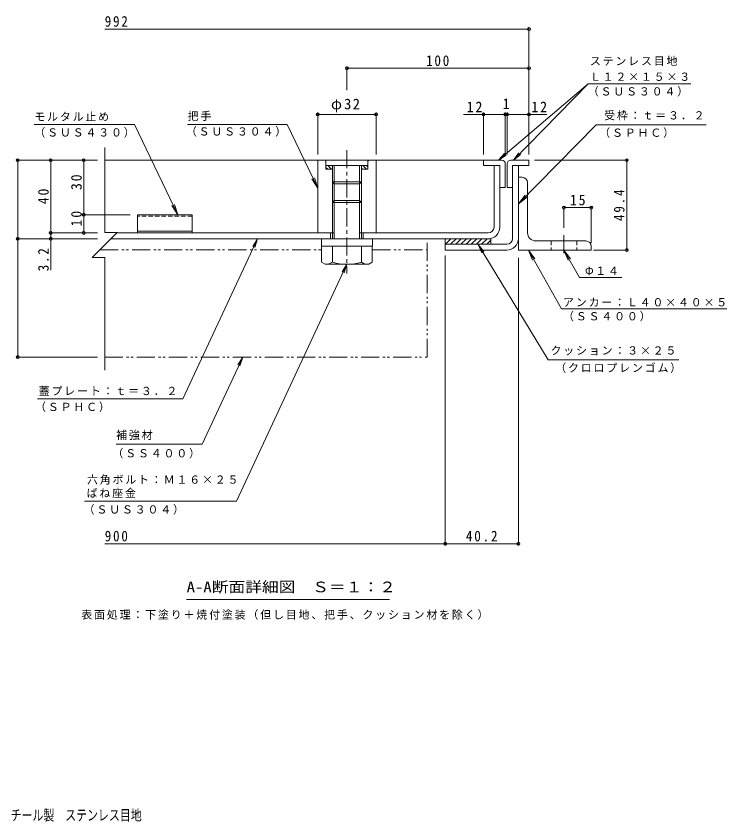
# Model space of a CAD drawing. Units: millimetres on the paper, enlarged 10 times, with parts at other scales. Extents: x -1806 to 1894, y -1353 to 1398.
# Drawn here: x -57 to 1894, y -1305 to 908 of the extents above; entities that cross this region are included whole.
import ezdxf
from ezdxf.enums import TextEntityAlignment as Align

# ---------------------------------------------------------------- set-up
doc = ezdxf.new("R2010")
doc.units = ezdxf.units.MM
doc.header["$LTSCALE"] = 10
doc.header["$PDMODE"] = 32
doc.header["$PDSIZE"] = 8
for name, pattern in [('CHAIN1', [8, 5, -1, 1, -1]), ('DASHED1', [1.8, 1.2, -0.6]), ('DOUBLE_CHAIN1', [8.8, 5, -1, 0.6, -0.6, 0.6, -1])]:
    doc.linetypes.add(name, pattern=pattern)
for name, color, linetype, lineweight in [('D-1', 2, 'Continuous', 9), ('D-2', 3, 'Continuous', 9), ('D-3', 4, 'Continuous', 9), ('D-4', 7, 'Continuous', 9), ('D-5', 7, 'Continuous', 9), ('D-6', 6, 'Continuous', 5), ('D-7', 4, 'CHAIN1', 9), ('D-9', 134, 'Continuous', 5), ('D-C', 2, 'Continuous', 9), ('D-E', 3, 'Continuous', 9), ('D-F', 7, 'Continuous', 9), ('F-5_F-5ﾚｲﾔ', 7, 'Continuous', 9)]:
    doc.layers.add(name, color=color, linetype=linetype, lineweight=lineweight)
doc.styles.add('ＭＳ ゴシック', font='')
doc.styles.get('ＭＳ ゴシック').set_extended_font_data('MS Gothic')

msp = doc.modelspace()

# ---------------------------------------------------------------- linework, layer by layer
at = {"layer": 'D-1'}
for p, q in [((1305.94, 297.63), (1305.94, 497.63)), ((1321.94, 297.63), (1321.94, 497.63)), ((1120.94, 281.63), (1120.94, 265.63)), ((1289.94, 281.63), (1120.94, 281.63)), ((1120.94, 265.63), (1289.94, 265.63))]:
    msp.add_line(p, q, dxfattribs=at)
for radius in [16, 32]:
    msp.add_arc((1289.94, 297.63), radius, 270, 0, dxfattribs=at)
at = {"layer": 'D-2'}
for p, q in [((1270.94, 497.63), (1254.94, 497.63)), ((1254.94, 328.63), (1254.94, 497.63)), ((1270.94, 328.63), (1270.94, 497.63)), ((810.94, 312.63), (218.94, 312.63)), ((805.94, 312.63), (805.94, 296.63)), ((1238.94, 312.63), (890.94, 312.63)), ((895.94, 312.63), (895.94, 296.63)), ((1238.94, 296.63), (202.94, 296.63))]:
    msp.add_line(p, q, dxfattribs=at)
for radius in [16, 32]:
    msp.add_arc((1238.94, 328.63), radius, 270, 0, dxfattribs=at)
at = {"layer": 'D-3'}
for p, q in [((1225.94, 512.63), (185.94, 512.63)), ((1300.94, 512.63), (1350.94, 512.63)), ((1225.94, 497.63), (1270.94, 497.63)), ((1270.94, 497.63), (1270.94, 437.63)), ((1285.94, 502.63), (1285.94, 437.63)), ((1290.94, 502.63), (1290.94, 437.63)), ((1305.94, 437.63), (1305.94, 497.63)), ((1270.94, 437.63), (1285.94, 437.63)), ((1305.94, 437.63), (1290.94, 437.63)), ((275.94, 362.63), (275.94, 312.63)), ((425.94, 362.63), (275.94, 362.63)), ((425.94, 317.63), (275.94, 317.63))]:
    msp.add_line(p, q, dxfattribs=at)
at = {"layer": 'D-3', "linetype": 'DASHED1'}
msp.add_line((425.94, 358.3), (275.94, 358.3), dxfattribs=at)
at = {"layer": 'D-3'}
for points in [[(1275.94, 512.63), (1225.94, 512.63), (1225.94, 497.63)], [(1350.94, 512.63), (1350.94, 497.63), (1305.94, 497.63)], [(425.94, 362.63), (425.94, 312.63), (275.94, 312.63)]]:
    msp.add_lwpolyline(points, dxfattribs=at)
for centre, start, end in [((1275.94, 502.63), 0, 90), ((1300.94, 502.63), 90, 180)]:
    msp.add_arc(centre, 10, start, end, dxfattribs=at)
at = {"layer": 'D-4'}
for p, q in [((1624.63, 265.63), (1527.96, 265.63)), ((968.33, -693.62), (410.83, -693.62))]:
    msp.add_line(p, q, dxfattribs=at)
at = {"layer": 'D-5'}
for p, q in [((1513.81, 722.04), (1267.15, 512.63)), ((1795.26, 722.04), (1513.81, 722.04)), ((267.61, 610.43), (386.86, 362.63)), ((686.89, 610.43), (413.64, 610.43)), ((686.89, 610.43), (770.94, 435.78)), ((1837.03, 609.53), (1535.46, 609.53)), ((1267.15, 512.63), (1283.94, 531.16)), ((1267.15, 512.63), (1288.16, 526.18)), ((1308.07, 512.63), (1327.77, 528.02)), ((770.94, 435.78), (754.52, 460.89)), ((770.94, 435.78), (761.57, 464.28)), ((1321.94, 392.2), (1339.99, 416.16)), ((386.86, 362.63), (370.43, 387.73)), ((386.86, 362.63), (377.49, 391.13)), ((400.8, -143.19), (605.89, 296.63)), ((605.89, 296.63), (592.46, 275.55)), ((605.89, 296.63), (598.37, 272.79)), ((1211.45, 281.12), (1221.53, 258.24)), ((1211.45, 281.12), (1227.11, 261.63)), ((1403.83, -35.38), (1211.45, 281.12)), ((1349.22, 265.63), (1367.26, 241.66)), ((1349.22, 265.63), (1360.44, 237.81)), ((1440.53, 103.95), (1349.22, 265.63)), ((1446.94, 265.63), (1458.16, 237.81)), ((1446.94, 265.63), (1464.98, 241.66)), ((1489.27, 190.68), (1446.94, 265.63)), ((547.72, -423.96), (851.09, 226.63)), ((851.09, 226.63), (837.66, 205.54)), ((851.09, 226.63), (843.58, 202.79)), ((1489.27, 190.68), (1605.42, 190.68)), ((1440.53, 103.95), (1894.32, 103.95)), ((453.29, -267.57), (564.83, -28.37)), ((564.83, -28.37), (551.4, -49.45)), ((564.83, -28.37), (557.31, -52.21)), ((1403.83, -35.38), (1761.97, -35.38)), ((400.8, -143.19), (1.13, -143.19)), ((453.29, -267.57), (217.27, -267.57)), ((547.72, -423.96), (130.73, -423.96))]:
    msp.add_line(p, q, dxfattribs=at)
for points in [[(1513.81, 722.04), (1308.07, 512.63), (1323.11, 532.6)], [(1535.46, 609.53), (1321.94, 392.2), (1345.58, 410.67)]]:
    msp.add_lwpolyline(points, dxfattribs=at)
at = {"layer": 'D-6'}
for p, q in [((1120.94, 295.02), (1122.55, 296.63)), ((1120.94, 296.63), (1245.94, 296.63)), ((1120.94, 296.63), (1120.94, 281.63)), ((1121.69, 281.63), (1136.69, 296.63)), ((1135.83, 281.63), (1150.83, 296.63)), ((1149.98, 281.63), (1164.98, 296.63)), ((1164.12, 281.63), (1179.12, 296.63)), ((1178.26, 281.63), (1193.26, 296.63)), ((1192.4, 281.63), (1207.4, 296.63)), ((1206.55, 281.63), (1221.55, 296.63)), ((1220.69, 281.63), (1235.69, 296.63)), ((1234.83, 281.63), (1245.94, 292.74)), ((1245.94, 296.63), (1245.94, 281.63))]:
    msp.add_line(p, q, dxfattribs=at)
at = {"layer": 'D-7'}
msp.add_line((1446.94, 306.68), (1446.94, 248.21), dxfattribs=at)
at = {"layer": 'D-9'}
for p, q in [((202.94, 296.63), (1198.44, 296.63)), ((781.44, 276.63), (781.44, 232.26)), ((810.94, 232.11), (810.94, 276.63)), ((890.94, 232.11), (890.94, 276.63)), ((920.44, 276.63), (920.44, 232.11)), ((790.98, 226.75), (781.44, 232.26)), ((910.94, 226.63), (791.19, 226.63)), ((910.94, 226.63), (920.44, 232.11))]:
    msp.add_line(p, q, dxfattribs=at)
at = {"layer": 'D-9', "linetype": 'DOUBLE_CHAIN1'}
for p, q in [((1070.94, -28.37), (1070.94, 296.63)), ((172.94, 266.63), (781.44, 266.63)), ((920.44, 266.63), (1070.94, 266.63)), ((185.94, -28.37), (1070.94, -28.37))]:
    msp.add_line(p, q, dxfattribs=at)
at = {"layer": 'D-9'}
for centre, radius, start, end in [((792.23, 261.14), 34.53, 267.86055, 302.81094), ((850.94, 375.23), 148.6, 254.38446, 285.61554), ((909.65, 261.14), 34.53, 237.18906, 272.13945)]:
    msp.add_arc(centre, radius, start, end, dxfattribs=at)
at = {"layer": 'D-C', "linetype": 'CHAIN1'}
msp.add_line((850.94, 540.31), (850.94, 201), dxfattribs=at)
at = {"layer": 'D-C'}
for p, q in [((770.94, 512.63), (790.94, 512.63)), ((770.94, 312.63), (770.94, 512.63)), ((793.44, 510.13), (790.94, 512.63)), ((793.44, 487.63), (793.44, 512.63)), ((908.44, 512.63), (793.44, 512.63)), ((910.94, 512.63), (908.44, 510.13)), ((908.44, 487.63), (908.44, 512.63)), ((930.94, 512.63), (910.94, 512.63)), ((930.94, 312.63), (930.94, 512.63)), ((908.44, 497.63), (793.44, 497.63)), ((798.34, 487.63), (793.44, 492.53)), ((810.94, 487.63), (793.44, 487.63)), ((808.95, 487.63), (798.95, 497.63)), ((810.94, 496.24), (809.55, 497.63)), ((810.94, 296.63), (810.94, 497.63)), ((815.94, 296.63), (815.94, 497.63)), ((885.94, 296.63), (885.94, 497.63)), ((890.94, 471.41), (890.94, 497.63)), ((893.8, 487.63), (890.94, 490.49)), ((908.44, 487.63), (890.94, 487.63)), ((904.41, 487.63), (894.41, 497.63)), ((908.44, 494.2), (905.01, 497.63)), ((890.94, 296.63), (890.94, 471.41)), ((890.94, 452.63), (810.94, 452.63)), ((890.94, 452.9), (885.94, 447.63)), ((815.94, 401.63), (810.94, 396.63)), ((885.94, 401.63), (815.94, 401.63)), ((890.94, 396.63), (885.94, 401.63)), ((890.94, 396.63), (810.94, 396.63)), ((770.94, 312.63), (815.94, 312.63)), ((930.94, 312.63), (885.94, 312.63))]:
    msp.add_line(p, q, dxfattribs=at)
at = {"layer": 'D-C', "color": 134, "lineweight": 5}
for p, q in [((780.94, 296.63), (920.94, 296.63)), ((920.94, 296.63), (920.94, 276.63))]:
    msp.add_line(p, q, dxfattribs=at)
at = {"layer": 'D-C'}
msp.add_lwpolyline([(885.94, 447.63), (815.94, 447.63), (810.94, 452.63)], dxfattribs=at)
at = {"layer": 'D-C', "color": 134, "lineweight": 5}
msp.add_lwpolyline([(780.94, 296.63), (780.94, 276.63), (920.94, 276.63)], dxfattribs=at)
at = {"layer": 'D-E'}
for p, q in [((1331.94, 465.63), (1321.94, 465.63)), ((1321.94, 265.63), (1321.94, 465.63)), ((1346.94, 313.13), (1346.94, 450.63)), ((1369.44, 290.63), (1506.94, 290.63)), ((1521.94, 265.63), (1321.94, 265.63)), ((1521.94, 275.63), (1521.94, 265.63))]:
    msp.add_line(p, q, dxfattribs=at)
at = {"layer": 'D-E', "linetype": 'DASHED1'}
for p, q in [((1411.94, 290.63), (1411.94, 265.63)), ((1481.94, 290.63), (1481.94, 265.63))]:
    msp.add_line(p, q, dxfattribs=at)
at = {"layer": 'D-E'}
for centre, radius, start, end in [((1331.94, 450.63), 15, 0, 90), ((1369.44, 313.13), 22.5, 180, 270), ((1506.94, 275.63), 15, 0, 90)]:
    msp.add_arc(centre, radius, start, end, dxfattribs=at)
at = {"layer": 'D-F'}
for p, q in [((1350.94, 872.65), (185.94, 872.65)), ((1350.94, 527.63), (1350.94, 877.65)), ((850.94, 704.92), (850.94, 769.83)), ((1350.94, 764.83), (850.94, 764.83)), ((1350.94, 764.65), (1350.94, 759.83)), ((770.94, 527.63), (770.94, 643.2)), ((930.94, 527.63), (930.94, 643.2)), ((1225.94, 527.63), (1225.94, 643.2)), ((1285.94, 527.63), (1285.94, 643.2)), ((1290.94, 527.63), (1290.94, 643.2)), ((930.94, 638.2), (770.94, 638.2)), ((1285.94, 638.2), (1171.33, 638.2)), ((1290.94, 638.2), (1285.94, 638.2)), ((1400.19, 638.2), (1290.94, 638.2)), ((-7.39, 610.43), (267.61, 610.43)), ((185.94, 547.63), (185.94, 314.04)), ((-55.87, 512.63), (165.94, 512.63)), ((-52.87, 296.63), (-52.87, 512.63)), ((37.55, 312.63), (37.55, 512.63)), ((1365.94, 512.63), (1624.63, 512.63)), ((1619.63, 265.63), (1619.63, 512.63)), ((1446.94, 385.12), (1446.94, 326.68)), ((1446.94, 382.12), (1521.94, 382.12)), ((1521.94, 385.12), (1521.94, 285.63)), ((125.17, 362.63), (255.94, 362.63)), ((34.55, 312.63), (165.94, 312.63)), ((37.55, 296.63), (37.55, 312.63)), ((-55.87, 296.63), (165.94, 296.63)), ((-52.87, 296.63), (-52.87, -28.37)), ((37.55, 296.63), (37.55, 210.75)), ((185.94, 245.22), (151.54, 245.22)), ((185.94, 245.22), (185.94, -63.79)), ((1120.94, 250.63), (1120.94, -545.85)), ((1321.94, 244.25), (1321.94, -545.85)), ((-55.87, -28.37), (165.94, -28.37)), ((1120.94, -540.85), (185.94, -540.85)), ((1321.94, -540.85), (1120.94, -540.85))]:
    msp.add_line(p, q, dxfattribs=at)
for points in [[(128.17, 312.63), (128.17, 362.63), (128.17, 512.63)], [(185.94, 314.04), (220.35, 314.04), (151.54, 245.22)]]:
    msp.add_lwpolyline(points, dxfattribs=at)
for p in [(1350.94, 872.65), (850.94, 764.83), (1350.94, 764.83), (770.94, 638.2), (930.94, 638.2), (1225.94, 638.2), (1285.94, 638.2), (1290.94, 638.2), (1350.94, 638.2), (-52.87, 512.63), (37.55, 512.63), (128.17, 512.63), (1619.63, 512.63), (1446.94, 382.12), (1521.94, 382.12), (128.17, 362.63), (37.55, 312.63), (128.17, 312.63), (-52.87, 296.63), (37.55, 296.63), (1619.63, 265.63), (-52.87, -28.37), (1120.94, -540.85), (1321.94, -540.85)]:
    msp.add_point(p, dxfattribs=at)

# ---------------------------------------------------------------- texts
at = {"layer": 'D-4', "color": 2, "style": 'ＭＳ ゴシック', "width": 1.15}
msp.add_text('A-A断面詳細図\u3000Ｓ＝１：２', height=29.33, dxfattribs=at).set_placement((410.83, -682.99), align=Align.BOTTOM_LEFT)
at = {"layer": 'D-4', "insert": (121.62, -749.75), "char_height": 21.99, "attachment_point": 7, "style": 'ＭＳ ゴシック'}
msp.add_mtext('\\T1.17;表面処理：下塗り＋焼付塗装（但し目地、把手、クッション材を除く）', dxfattribs=at)
at = {"layer": 'D-5', "char_height": 21.99, "attachment_point": 7, "style": 'ＭＳ ゴシック'}
for s, insert in [('\\T1.17;ステンレス目地', (1518.14, 771.36)), ('\\T1.17;Ｌ１２×１５×３', (1518.14, 730.04)), ('\\T1.17;（ＳＵＳ３０４）', (1512.39, 687.19)), ('\\T1.17;モルタル止め', (-7.39, 619.43)), ('\\T1.17;把手', (413.64, 620.26)), ('\\T1.17;受枠：ｔ＝３．２', (1557.41, 621.85)), ('\\T1.17;（ＳＵＳ４３０）', (-7.39, 574.52)), ('\\T1.17;（ＳＵＳ３０４）', (408.7, 577.19)), ('\\T1.17;（ＳＰＨＣ）', (1543.8, 573.69)), ('\\T1.17;Φ１４', (1504.47, 196.64)), ('\\T1.17;アンカー：Ｌ４０×４０×５', (1444.32, 109.91)), ('\\T1.17;（ＳＳ４００）', (1444.32, 69.67)), ('\\T1.17;クッション：３×２５', (1410, -23.67)), ('\\T1.17;（クロロプレンゴム）', (1422.96, -71.94)), ('\\T1.17;蓋プレート：ｔ＝３．２', (4.65, -133.95)), ('\\T1.17;（ＳＰＨＣ）', (-5.4, -179.31)), ('\\T1.17;補強材', (217.27, -256.1)), ('\\T1.17;（ＳＳ４００）', (207.07, -306.62)), ('\\T1.17;六角ボルト：Ｍ１６×２５', (137.26, -378.6)), ('\\T1.17;ばね座金', (136.22, -415.33)), ('\\T1.17;（ＳＵＳ３０４）', (127.95, -460.89))]:
    msp.add_mtext(s, dxfattribs=dict(at, insert=insert))
at = {"layer": 'D-F', "color": 2, "style": 'ＭＳ ゴシック'}
msp.add_text('1', height=29.33, dxfattribs=at).set_placement((1278.44, 644.2), align=Align.BOTTOM_LEFT)
at = {"layer": 'D-F', "color": 2, "char_height": 29.33, "attachment_point": 7, "style": 'ＭＳ ゴシック'}
for s, insert in [('\\T1.27;\\W0.9;992', (185.94, 878.65)), ('\\T1.27;\\W0.9;100', (1068.44, 770.83)), ('\\T1.19;φ32', (807.19, 644.2)), ('\\T1.27;\\W0.95;12', (1179.97, 644.2)), ('\\T1.27;\\W0.95;12', (1357.59, 644.2)), ('\\T1.27;\\W0.95;15', (1463.19, 388.12)), ('\\T1.27;\\W0.9;900', (185.94, -534.85)), ('\\T1.28;\\W0.9;40.2', (1177.69, -534.85))]:
    msp.add_mtext(s, dxfattribs=dict(at, insert=insert))
at = {"layer": 'D-F', "color": 2, "char_height": 29.33, "attachment_point": 7, "rotation": 90, "style": 'ＭＳ ゴシック'}
for s, insert in [('\\T1.27;\\W0.95;30', (123.17, 430.38)), ('\\T1.27;\\W0.95;40', (32.55, 391.38)), ('\\T1.28;\\W0.9;49.4', (1613.63, 345.38)), ('\\T1.27;\\W0.95;10', (123.17, 330.38)), ('\\T1.27;\\W0.9;3.2', (32.55, 207.29))]:
    msp.add_mtext(s, dxfattribs=dict(at, insert=insert))
at = {"layer": 'F-5_F-5ﾚｲﾔ', "color": 2, "style": 'ＭＳ ゴシック', "width": 0.75}
msp.add_text('充填用（充填深さ：３０ｍｍ）\u3000屋内用\u3000一般形\u3000スチール製\u3000ステンレス目地', height=29.33, dxfattribs=at).set_placement((-792.72, -1309.74), align=Align.BOTTOM_LEFT)

doc.saveas('drawing.dxf')
